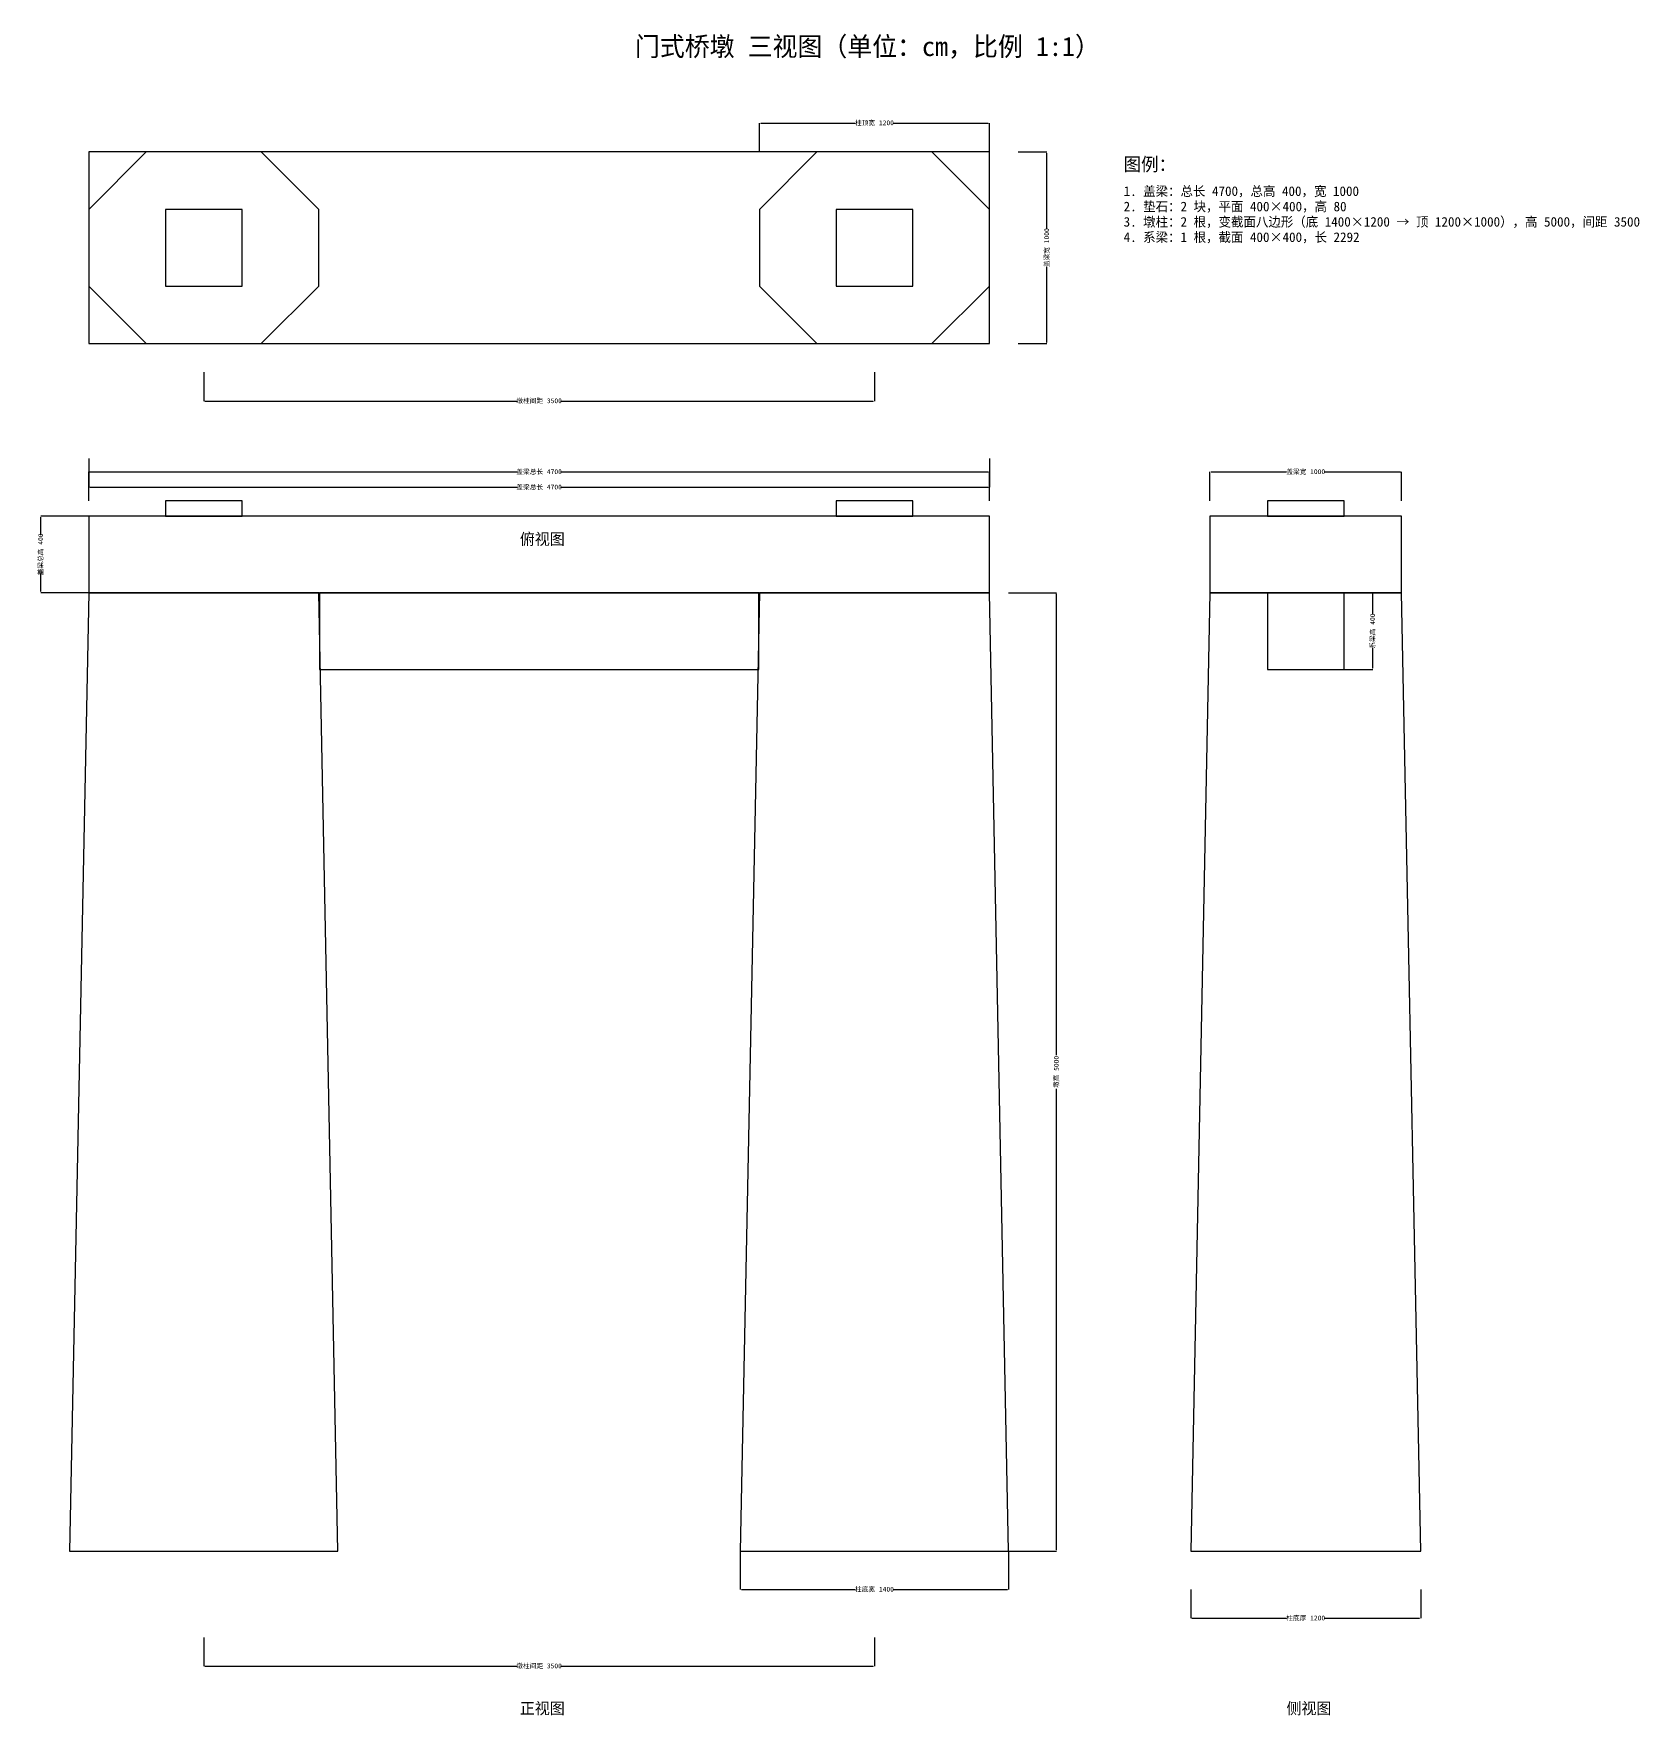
# Model space of a CAD drawing. Header units: centimetres. Extents: x -2637 to 5741, y -857 to 7917.
import ezdxf

# ---------------------------------------------------------------- set-up
doc = ezdxf.new("R2010")
doc.units = ezdxf.units.CM
for name, color, linetype in [('文字', 4, 'CONTINUOUS'), ('标注', 3, 'CONTINUOUS'), ('轮廓', 7, 'CONTINUOUS')]:
    doc.layers.add(name, color=color, linetype=linetype)
doc.dimstyles.get("Standard").update_dxf_attribs({"dimtxt": 2.5, "dimasz": 2.5, "dimexe": 1.25, "dimexo": 0.625, "dimtad": 1, "dimcen": 2.5, "dimazin": 3, "dimtfac": 1, "dimtmove": 0, "dimatfit": 3})

# ---------------------------------------------------------------- blocks, each defined once
blk = doc.blocks.new('_CLOSEDFILLED')
at = {"color": 0, "linetype": 'BYBLOCK'}
blk.add_solid([(-1, 0.2), (0, 0), (-1, -0.2)], dxfattribs=at)
blk = doc.blocks.new('*D1')
for p, q in [((-2350, 5480), (-2350, 5630)), ((-2343.75, 5630), (-112.5, 5630)), ((112.5, 5630), (2343.75, 5630)), ((2350, 5480), (2350, 5630))]:
    blk.add_line(p, q)
at = {"layer": 'Defpoints'}
for p in [(-2350, 5630), (-2350, 5480), (2350, 5480)]:
    blk.add_point(p, dxfattribs=at)
at = {"layer": '标注', "xscale": 6.25, "yscale": 6.25, "rotation": 180}
blk.add_blockref('_CLOSEDFILLED', (-2350, 5630), dxfattribs=at)
at = {"layer": '标注', "xscale": 6.25, "yscale": 6.25}
blk.add_blockref('_CLOSEDFILLED', (2350, 5630), dxfattribs=at)
at = {"layer": '标注', "insert": (0, 5630), "char_height": 25, "attachment_point": 5}
blk.add_mtext('盖梁总长 4700', dxfattribs=at)
blk = doc.blocks.new('*D2')
for p, q in [((-2350, 5400), (-2600, 5400)), ((-2600, 5300), (-2600, 5393.75)), ((-2600, 5006.25), (-2600, 5100)), ((-2350, 5000), (-2600, 5000))]:
    blk.add_line(p, q)
at = {"layer": 'Defpoints'}
for p in [(-2350, 5400), (-2600, 5000), (-2350, 5000)]:
    blk.add_point(p, dxfattribs=at)
at = {"layer": '标注', "xscale": 6.25, "yscale": 6.25}
for p, rotation in [((-2600, 5400), 90), ((-2600, 5000), 270)]:
    blk.add_blockref('_CLOSEDFILLED', p, dxfattribs=dict(at, rotation=rotation))
at = {"layer": '标注', "insert": (-2600, 5200), "char_height": 25, "attachment_point": 5, "rotation": 90}
blk.add_mtext('盖梁总高 400', dxfattribs=at)
blk = doc.blocks.new('*D3')
for p, q in [((2450, 5000), (2700, 5000)), ((2700, 2587.5), (2700, 4993.75)), ((2700, 6.25), (2700, 2412.5)), ((2450, 0), (2700, 0))]:
    blk.add_line(p, q)
at = {"layer": 'Defpoints'}
for p in [(2450, 5000), (2450, 0), (2700, 0)]:
    blk.add_point(p, dxfattribs=at)
at = {"layer": '标注', "xscale": 6.25, "yscale": 6.25}
for p, rotation in [((2700, 5000), 90), ((2700, 0), 270)]:
    blk.add_blockref('_CLOSEDFILLED', p, dxfattribs=dict(at, rotation=rotation))
at = {"layer": '标注', "insert": (2700, 2500), "char_height": 25, "attachment_point": 5, "rotation": 90}
blk.add_mtext('墩高 5000', dxfattribs=at)
blk = doc.blocks.new('*D4')
for p, q in [((1050, 0), (1050, -200)), ((2450, 0), (2450, -200)), ((1056.25, -200), (1650, -200)), ((1850, -200), (2443.75, -200))]:
    blk.add_line(p, q)
at = {"layer": 'Defpoints'}
for p in [(1050, 0), (2450, 0), (1050, -200)]:
    blk.add_point(p, dxfattribs=at)
at = {"layer": '标注', "xscale": 6.25, "yscale": 6.25, "rotation": 180}
blk.add_blockref('_CLOSEDFILLED', (1050, -200), dxfattribs=at)
at = {"layer": '标注', "xscale": 6.25, "yscale": 6.25}
blk.add_blockref('_CLOSEDFILLED', (2450, -200), dxfattribs=at)
at = {"layer": '标注', "insert": (1750, -200), "char_height": 25, "attachment_point": 5}
blk.add_mtext('柱底宽 1400', dxfattribs=at)
blk = doc.blocks.new('*D5')
for p, q in [((-1750, -450), (-1750, -600)), ((1750, -450), (1750, -600)), ((-1743.75, -600), (-112.5, -600)), ((112.5, -600), (1743.75, -600))]:
    blk.add_line(p, q)
at = {"layer": 'Defpoints'}
for p in [(-1750, -450), (1750, -450), (-1750, -600)]:
    blk.add_point(p, dxfattribs=at)
at = {"layer": '标注', "xscale": 6.25, "yscale": 6.25, "rotation": 180}
blk.add_blockref('_CLOSEDFILLED', (-1750, -600), dxfattribs=at)
at = {"layer": '标注', "xscale": 6.25, "yscale": 6.25}
blk.add_blockref('_CLOSEDFILLED', (1750, -600), dxfattribs=at)
at = {"layer": '标注', "insert": (0, -600), "char_height": 25, "attachment_point": 5}
blk.add_mtext('墩柱间距 3500', dxfattribs=at)
blk = doc.blocks.new('*D6')
for p, q in [((3500, 5480), (3500, 5630)), ((3506.25, 5630), (3900, 5630)), ((4100, 5630), (4493.75, 5630)), ((4500, 5480), (4500, 5630))]:
    blk.add_line(p, q)
at = {"layer": 'Defpoints'}
for p in [(3500, 5630), (3500, 5480), (4500, 5480)]:
    blk.add_point(p, dxfattribs=at)
at = {"layer": '标注', "xscale": 6.25, "yscale": 6.25, "rotation": 180}
blk.add_blockref('_CLOSEDFILLED', (3500, 5630), dxfattribs=at)
at = {"layer": '标注', "xscale": 6.25, "yscale": 6.25}
blk.add_blockref('_CLOSEDFILLED', (4500, 5630), dxfattribs=at)
at = {"layer": '标注', "insert": (4000, 5630), "char_height": 25, "attachment_point": 5}
blk.add_mtext('盖梁宽 1000', dxfattribs=at)
blk = doc.blocks.new('*D7')
for p, q in [((3400, -200), (3400, -350)), ((4600, -200), (4600, -350)), ((3406.25, -350), (3900, -350)), ((4100, -350), (4593.75, -350))]:
    blk.add_line(p, q)
at = {"layer": 'Defpoints'}
for p in [(3400, -200), (4600, -200), (3400, -350)]:
    blk.add_point(p, dxfattribs=at)
at = {"layer": '标注', "xscale": 6.25, "yscale": 6.25, "rotation": 180}
blk.add_blockref('_CLOSEDFILLED', (3400, -350), dxfattribs=at)
at = {"layer": '标注', "xscale": 6.25, "yscale": 6.25}
blk.add_blockref('_CLOSEDFILLED', (4600, -350), dxfattribs=at)
at = {"layer": '标注', "insert": (4000, -350), "char_height": 25, "attachment_point": 5}
blk.add_mtext('柱底厚 1200', dxfattribs=at)
blk = doc.blocks.new('*D8')
for p, q in [((4200, 5000), (4350, 5000)), ((4350, 4887.5), (4350, 4993.75)), ((4350, 4606.25), (4350, 4712.5)), ((4200, 4600), (4350, 4600))]:
    blk.add_line(p, q)
at = {"layer": 'Defpoints'}
for p in [(4200, 5000), (4200, 4600), (4350, 4600)]:
    blk.add_point(p, dxfattribs=at)
at = {"layer": '标注', "xscale": 6.25, "yscale": 6.25}
for p, rotation in [((4350, 5000), 90), ((4350, 4600), 270)]:
    blk.add_blockref('_CLOSEDFILLED', p, dxfattribs=dict(at, rotation=rotation))
at = {"layer": '标注', "insert": (4350, 4800), "char_height": 25, "attachment_point": 5, "rotation": 90}
blk.add_mtext('系梁高 400', dxfattribs=at)
blk = doc.blocks.new('*D9')
for p, q in [((1150, 7300), (1150, 7450)), ((1156.25, 7450), (1650, 7450)), ((1850, 7450), (2343.75, 7450)), ((2350, 7300), (2350, 7450))]:
    blk.add_line(p, q)
at = {"layer": 'Defpoints'}
for p in [(1150, 7450), (1150, 7300), (2350, 7300)]:
    blk.add_point(p, dxfattribs=at)
at = {"layer": '标注', "xscale": 6.25, "yscale": 6.25, "rotation": 180}
blk.add_blockref('_CLOSEDFILLED', (1150, 7450), dxfattribs=at)
at = {"layer": '标注', "xscale": 6.25, "yscale": 6.25}
blk.add_blockref('_CLOSEDFILLED', (2350, 7450), dxfattribs=at)
at = {"layer": '标注', "insert": (1750, 7450), "char_height": 25, "attachment_point": 5}
blk.add_mtext('柱顶宽 1200', dxfattribs=at)
blk = doc.blocks.new('*D10')
for p, q in [((-1750, 6150), (-1750, 6000)), ((1750, 6150), (1750, 6000)), ((-1743.75, 6000), (-112.5, 6000)), ((112.5, 6000), (1743.75, 6000))]:
    blk.add_line(p, q)
at = {"layer": 'Defpoints'}
for p in [(-1750, 6150), (1750, 6150), (-1750, 6000)]:
    blk.add_point(p, dxfattribs=at)
at = {"layer": '标注', "xscale": 6.25, "yscale": 6.25, "rotation": 180}
blk.add_blockref('_CLOSEDFILLED', (-1750, 6000), dxfattribs=at)
at = {"layer": '标注', "xscale": 6.25, "yscale": 6.25}
blk.add_blockref('_CLOSEDFILLED', (1750, 6000), dxfattribs=at)
at = {"layer": '标注', "insert": (0, 6000), "char_height": 25, "attachment_point": 5}
blk.add_mtext('墩柱间距 3500', dxfattribs=at)
blk = doc.blocks.new('*D11')
for p, q in [((-2350, 5700), (-2350, 5550)), ((2350, 5700), (2350, 5550)), ((-2343.75, 5550), (-112.5, 5550)), ((112.5, 5550), (2343.75, 5550))]:
    blk.add_line(p, q)
at = {"layer": 'Defpoints'}
for p in [(-2350, 5700), (2350, 5700), (-2350, 5550)]:
    blk.add_point(p, dxfattribs=at)
at = {"layer": '标注', "xscale": 6.25, "yscale": 6.25, "rotation": 180}
blk.add_blockref('_CLOSEDFILLED', (-2350, 5550), dxfattribs=at)
at = {"layer": '标注', "xscale": 6.25, "yscale": 6.25}
blk.add_blockref('_CLOSEDFILLED', (2350, 5550), dxfattribs=at)
at = {"layer": '标注', "insert": (0, 5550), "char_height": 25, "attachment_point": 5}
blk.add_mtext('盖梁总长 4700', dxfattribs=at)
blk = doc.blocks.new('*D12')
for p, q in [((2500, 7300), (2650, 7300)), ((2650, 6900), (2650, 7293.75)), ((2650, 6306.25), (2650, 6700)), ((2500, 6300), (2650, 6300))]:
    blk.add_line(p, q)
at = {"layer": 'Defpoints'}
for p in [(2500, 7300), (2500, 6300), (2650, 6300)]:
    blk.add_point(p, dxfattribs=at)
at = {"layer": '标注', "xscale": 6.25, "yscale": 6.25}
for p, rotation in [((2650, 7300), 90), ((2650, 6300), 270)]:
    blk.add_blockref('_CLOSEDFILLED', p, dxfattribs=dict(at, rotation=rotation))
at = {"layer": '标注', "insert": (2650, 6800), "char_height": 25, "attachment_point": 5, "rotation": 90}
blk.add_mtext('盖梁宽 1000', dxfattribs=at)

msp = doc.modelspace()

# ---------------------------------------------------------------- linework, layer by layer
at = {"layer": '轮廓'}
for points in [[(-2350, 6300), (2350, 6300), (2350, 7300), (-2350, 7300)], [(-2050, 6300), (-1450, 6300), (-1150, 6600), (-1150, 7000), (-1450, 7300), (-2050, 7300), (-2350, 7000), (-2350, 6600)], [(1450, 6300), (2050, 6300), (2350, 6600), (2350, 7000), (2050, 7300), (1450, 7300), (1150, 7000), (1150, 6600)], [(-1950, 6600), (-1550, 6600), (-1550, 7000), (-1950, 7000)], [(1550, 6600), (1950, 6600), (1950, 7000), (1550, 7000)], [(-1950, 5400), (-1550, 5400), (-1550, 5480), (-1950, 5480)], [(1550, 5400), (1950, 5400), (1950, 5480), (1550, 5480)], [(3800, 5400), (4200, 5400), (4200, 5480), (3800, 5480)], [(-2350, 5000), (2350, 5000), (2350, 5400), (-2350, 5400)], [(3500, 5000), (4500, 5000), (4500, 5400), (3500, 5400)], [(-2450, 0), (-1050, 0), (-1150, 5000), (-2350, 5000)], [(-1146, 4600), (1146, 4600), (1146, 5000), (-1146, 5000)], [(1050, 0), (2450, 0), (2350, 5000), (1150, 5000)], [(3400, 0), (4600, 0), (4500, 5000), (3500, 5000)], [(3800, 4600), (4200, 4600), (4200, 5000), (3800, 5000)]]:
    msp.add_lwpolyline(points, close=True, dxfattribs=at)

# ---------------------------------------------------------------- texts
at = {"layer": '文字'}
for s, height, p in [('门式桥墩 三视图（单位：cm，比例 1:1）', 100, (500, 7800)), ('图例：', 70, (3050, 7200)), ('1. 盖梁：总长 4700，总高 400，宽 1000', 50, (3050, 7070)), ('2. 垫石：2 块，平面 400×400，高 80', 50, (3050, 6990)), ('3. 墩柱：2 根，变截面八边形（底 1400×1200 → 顶 1200×1000），高 5000，间距 3500', 50, (3050, 6910)), ('4. 系梁：1 根，截面 400×400，长 2292', 50, (3050, 6830)), ('俯视图', 60, (-100, 5250)), ('正视图', 60, (-100, -850)), ('侧视图', 60, (3900, -850))]:
    msp.add_text(s, height=height, dxfattribs=at).set_placement(p)

# ---------------------------------------------------------------- dimensions: what is measured, and where the dimension line sits
at = {"layer": '标注'}
for base, p1, p2, text, picture, middle in [((1150, 7450), (1150, 7300), (2350, 7300), '柱顶宽 1200', '*D9', (1750, 7450)), ((-1750, 6000), (-1750, 6150), (1750, 6150), '墩柱间距 3500', '*D10', (0, 6000)), ((-2350, 5550), (-2350, 5700), (2350, 5700), '盖梁总长 4700', '*D11', (0, 5550)), ((-2350, 5630), (-2350, 5480), (2350, 5480), '盖梁总长 4700', '*D1', (0, 5630)), ((3500, 5630), (3500, 5480), (4500, 5480), '盖梁宽 1000', '*D6', (4000, 5630)), ((1050, -200), (1050, 0), (2450, 0), '柱底宽 1400', '*D4', (1750, -200)), ((3400, -350), (3400, -200), (4600, -200), '柱底厚 1200', '*D7', (4000, -350)), ((-1750, -600), (-1750, -450), (1750, -450), '墩柱间距 3500', '*D5', (0, -600))]:
    dim = msp.add_linear_dim(base=base, p1=p1, p2=p2, text=text, dimstyle='Standard', override={"dimscale": 25}, dxfattribs=at)
    dim.commit()
    dim.dimension.update_dxf_attribs({"geometry": picture, "text_midpoint": middle})
for base, p1, p2, text, picture, middle in [((2650, 6300), (2500, 6300), (2500, 7300), '盖梁宽 1000', '*D12', (2650, 6800)), ((-2600, 5000), (-2350, 5000), (-2350, 5400), '盖梁总高 400', '*D2', (-2600, 5200)), ((2700, 0), (2450, 0), (2450, 5000), '墩高 5000', '*D3', (2700, 2500)), ((4350, 4600), (4200, 4600), (4200, 5000), '系梁高 400', '*D8', (4350, 4800))]:
    dim = msp.add_linear_dim(base=base, p1=p1, p2=p2, angle=90, text=text, dimstyle='Standard', override={"dimscale": 25}, dxfattribs=at)
    dim.commit()
    dim.dimension.update_dxf_attribs({"geometry": picture, "text_midpoint": middle})

doc.saveas('drawing.dxf')
